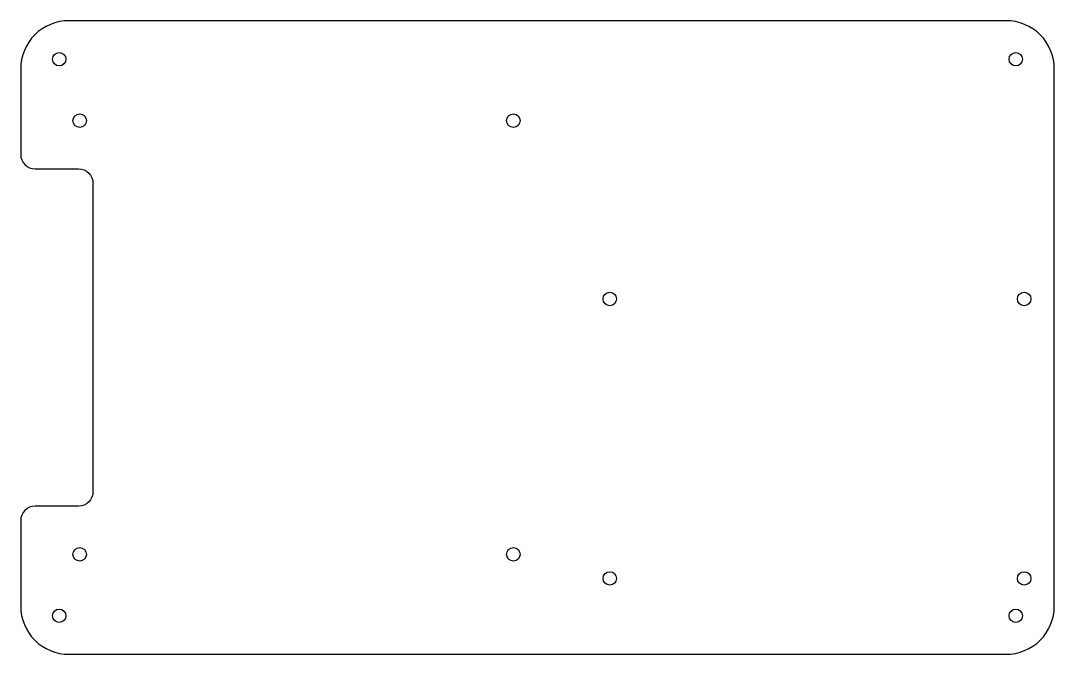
# Model space of a CAD drawing. Header units: millimetres. Extents: x -107 to 107, y -66 to 66.
import ezdxf

# ---------------------------------------------------------------- set-up
doc = ezdxf.new("R2010")
doc.units = ezdxf.units.MM
doc.layers.get('0').update_dxf_attribs({"linetype": 'CONTINUOUS'})

msp = doc.modelspace()

# ---------------------------------------------------------------- linework, layer by layer
msp.add_lwpolyline([(-107.25, 38, 0.414214), (-104.25, 35), (-95.25, 35, -0.414214), (-92.25, 32), (-92.25, -32, -0.414214), (-95.25, -35), (-104.25, -35, 0.414214), (-107.25, -38), (-107.25, -55.75, 0.414214), (-97.25, -65.75), (97.25, -65.75, 0.414214), (107.25, -55.75), (107.25, 55.75, 0.414214), (97.25, 65.75), (-97.25, 65.75, 0.414214), (-107.25, 55.75)], format="xyb", close=True)
for centre in [(-99.25, 57.75), (99.25, 57.75), (-95, 45), (-5, 45), (15, 8), (101, 8), (-95, -45), (-5, -45), (15, -50), (101, -50), (-99.25, -57.75), (99.25, -57.75)]:
    msp.add_circle(centre, 1.4)

doc.saveas('drawing.dxf')
